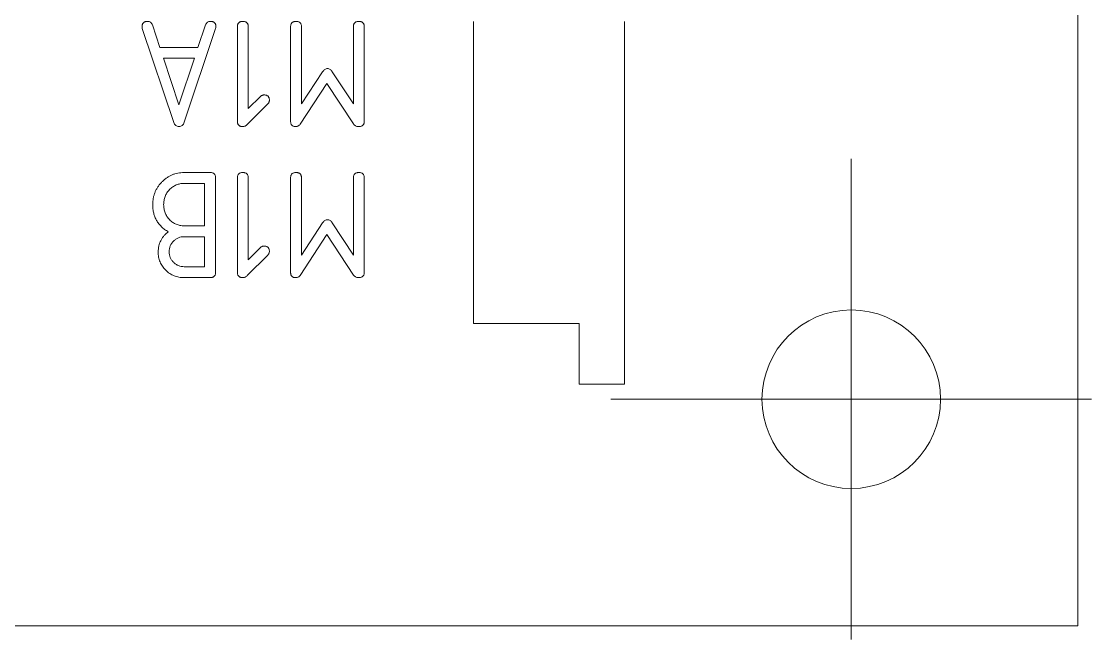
# Model space of a CAD drawing. Header units: inches. Extents: x 0.05 to 2.17, y 6.91 to 8.42.
# Drawn here: x 1.464 to 2.173, y 6.912 to 7.322 of the extents above; entities that cross this region are included whole.
import ezdxf

# ---------------------------------------------------------------- set-up
doc = ezdxf.new("R2010")
doc.units = ezdxf.units.IN
doc.header["$MEASUREMENT"] = 0

# ---------------------------------------------------------------- blocks, each defined once
blk = doc.blocks.new('SW_CENTERMARKSYMBOL_1')
at = {"color": 0, "linetype": 'Continuous', "lineweight": 0}
for p, q in [((0, 0.1), (0, 0.15906)), ((0, 0), (0, 0.1)), ((-0.1, 0), (-0.15906, 0)), ((0, 0), (-0.1, 0)), ((0, 0), (0, -0.1)), ((0, 0), (0.1, 0)), ((0.1, 0), (0.15906, 0)), ((0, -0.1), (0, -0.15906))]:
    blk.add_line(p, q, dxfattribs=at)

msp = doc.modelspace()

# ---------------------------------------------------------------- linework, layer by layer
at = {"color": 7, "linetype": 'Continuous', "lineweight": 15}
for p, q in [((2.16353, 6.92152), (2.16353, 8.42152)), ((1.56522, 7.25464), (1.54439, 7.31693)), ((1.55105, 7.31917), (1.55607, 7.30435)), ((1.59293, 7.31693), (1.57215, 7.25475)), ((1.58124, 7.30435), (1.58626, 7.31917)), ((1.60729, 7.25543), (1.60729, 7.31804)), ((1.61452, 7.31804), (1.61452, 7.26381)), ((1.64252, 7.25543), (1.64252, 7.31804)), ((1.64975, 7.31804), (1.64975, 7.26688)), ((1.68408, 7.26688), (1.68408, 7.31804)), ((1.69131, 7.31804), (1.69131, 7.25543)), ((1.76353, 7.32152), (1.76353, 7.12152)), ((1.86353, 7.08152), (1.86353, 7.32152)), ((1.55607, 7.30435), (1.58124, 7.30435)), ((1.57891, 7.29713), (1.5584, 7.29713)), ((1.5584, 7.29713), (1.56866, 7.26636)), ((1.56866, 7.26636), (1.57891, 7.29713)), ((1.64975, 7.26688), (1.66374, 7.28819)), ((1.67013, 7.28819), (1.68408, 7.26688)), ((1.66652, 7.28041), (1.64885, 7.25348)), ((1.68408, 7.25369), (1.66652, 7.28041)), ((1.62748, 7.26693), (1.61382, 7.25333)), ((1.61452, 7.26381), (1.62257, 7.27185)), ((1.57206, 7.22152), (1.58938, 7.22152)), ((1.59284, 7.21804), (1.59284, 7.15543)), ((1.60729, 7.15543), (1.60729, 7.21804)), ((1.61452, 7.21804), (1.61452, 7.16381)), ((1.64252, 7.15543), (1.64252, 7.21804)), ((1.64975, 7.21804), (1.64975, 7.16688)), ((1.68408, 7.16688), (1.68408, 7.21804)), ((1.69131, 7.21804), (1.69131, 7.15543)), ((1.58561, 7.21429), (1.57206, 7.21429)), ((1.58561, 7.18629), (1.58561, 7.21429)), ((1.57206, 7.18629), (1.58561, 7.18629)), ((1.64975, 7.16688), (1.66374, 7.18819)), ((1.67013, 7.18819), (1.68408, 7.16688)), ((1.58561, 7.17906), (1.57219, 7.17906)), ((1.58561, 7.15918), (1.58561, 7.17906)), ((1.66652, 7.18041), (1.64885, 7.15348)), ((1.68408, 7.15369), (1.66652, 7.18041)), ((1.61452, 7.16381), (1.62257, 7.17185)), ((1.62748, 7.16693), (1.61382, 7.15333)), ((1.57219, 7.15918), (1.58561, 7.15918)), ((1.5894, 7.15196), (1.57215, 7.15196)), ((1.76353, 7.12152), (1.83353, 7.12152)), ((1.83353, 7.12152), (1.83353, 7.08152)), ((1.83353, 7.08152), (1.86353, 7.08152)), ((0.06353, 6.92152), (2.16353, 6.92152))]:
    msp.add_line(p, q, dxfattribs=at)
msp.add_circle((2.01353, 7.07152), 0.05906, dxfattribs=at)
for points, knots in [([(1.54423, 7.31804), (1.54424, 7.31832), (1.54426, 7.31883), (1.54441, 7.31956), (1.5447, 7.32016), (1.54508, 7.32067), (1.54559, 7.32105), (1.5462, 7.32134), (1.54693, 7.32148), (1.54744, 7.3215), (1.54772, 7.32152)], [0, 0, 0, 0, 0.145484, 0.273597, 0.390006, 0.500622, 0.60773, 0.726403, 0.854516, 1, 1, 1, 1]), ([(1.54439, 7.31693), (1.54434, 7.3171), (1.54425, 7.31747), (1.54424, 7.31784), (1.54423, 7.31804)], [0, 0, 0, 0, 0.473412, 1, 1, 1, 1]), ([(1.54772, 7.32152), (1.54811, 7.32149), (1.54885, 7.32145), (1.54985, 7.32099), (1.55062, 7.32021), (1.5509, 7.31953), (1.55105, 7.31917)], [0, 0, 0, 0, 0.265909, 0.503544, 0.737997, 1, 1, 1, 1]), ([(1.58626, 7.31917), (1.58641, 7.31953), (1.58669, 7.32021), (1.58746, 7.32099), (1.58846, 7.32145), (1.5892, 7.32149), (1.58959, 7.32152)], [0, 0, 0, 0, 0.262003, 0.496456, 0.734091, 1, 1, 1, 1]), ([(1.58959, 7.32152), (1.58987, 7.3215), (1.59038, 7.32148), (1.59111, 7.32134), (1.59172, 7.32105), (1.59223, 7.32067), (1.59261, 7.32016), (1.5929, 7.31956), (1.59305, 7.31883), (1.59307, 7.31832), (1.59308, 7.31804)], [0, 0, 0, 0, 0.145484, 0.273597, 0.39227, 0.499378, 0.609994, 0.726403, 0.854516, 1, 1, 1, 1]), ([(1.59308, 7.31804), (1.59307, 7.31784), (1.59306, 7.31747), (1.59297, 7.3171), (1.59293, 7.31693)], [0, 0, 0, 0, 0.526588, 1, 1, 1, 1]), ([(1.60729, 7.31804), (1.6073, 7.31832), (1.60732, 7.31883), (1.60749, 7.31955), (1.60778, 7.32017), (1.60817, 7.32068), (1.60871, 7.32105), (1.60934, 7.32134), (1.61009, 7.32148), (1.61063, 7.3215), (1.61091, 7.32152)], [0, 0, 0, 0, 0.142872, 0.269235, 0.383554, 0.493703, 0.602832, 0.721608, 0.852224, 1, 1, 1, 1]), ([(1.61091, 7.32152), (1.61119, 7.3215), (1.61172, 7.32148), (1.61248, 7.32134), (1.6131, 7.32105), (1.61364, 7.32068), (1.61404, 7.32017), (1.61433, 7.31955), (1.61449, 7.31883), (1.61451, 7.31832), (1.61452, 7.31804)], [0, 0, 0, 0, 0.147776, 0.278392, 0.397168, 0.506297, 0.616446, 0.730765, 0.857128, 1, 1, 1, 1]), ([(1.64252, 7.31804), (1.64253, 7.31832), (1.64255, 7.31883), (1.64272, 7.31955), (1.64301, 7.32017), (1.6434, 7.32068), (1.64394, 7.32105), (1.64457, 7.32134), (1.64532, 7.32148), (1.64586, 7.3215), (1.64614, 7.32152)], [0, 0, 0, 0, 0.142872, 0.269235, 0.383554, 0.493703, 0.602832, 0.721608, 0.852224, 1, 1, 1, 1]), ([(1.64614, 7.32152), (1.64642, 7.3215), (1.64695, 7.32148), (1.64771, 7.32134), (1.64833, 7.32105), (1.64887, 7.32068), (1.64927, 7.32017), (1.64956, 7.31955), (1.64972, 7.31883), (1.64974, 7.31832), (1.64975, 7.31804)], [0, 0, 0, 0, 0.147776, 0.278392, 0.397168, 0.506297, 0.616446, 0.730765, 0.857128, 1, 1, 1, 1]), ([(1.68408, 7.31804), (1.68409, 7.31832), (1.68411, 7.31883), (1.68427, 7.31955), (1.68456, 7.32017), (1.68496, 7.32068), (1.6855, 7.32105), (1.68612, 7.32134), (1.68688, 7.32148), (1.68741, 7.3215), (1.68769, 7.32152)], [0, 0, 0, 0, 0.142872, 0.269235, 0.383554, 0.493703, 0.602832, 0.721608, 0.852224, 1, 1, 1, 1]), ([(1.68769, 7.32152), (1.68797, 7.3215), (1.68851, 7.32148), (1.68926, 7.32134), (1.68989, 7.32105), (1.69043, 7.32068), (1.69082, 7.32017), (1.69111, 7.31955), (1.69128, 7.31883), (1.6913, 7.31832), (1.69131, 7.31804)], [0, 0, 0, 0, 0.147776, 0.278392, 0.397168, 0.506297, 0.616446, 0.730765, 0.857128, 1, 1, 1, 1]), ([(1.66374, 7.28819), (1.66397, 7.28851), (1.6644, 7.2891), (1.66518, 7.2898), (1.66603, 7.29023), (1.66662, 7.29028), (1.66692, 7.29031)], [0, 0, 0, 0, 0.298297, 0.552449, 0.781096, 1, 1, 1, 1]), ([(1.66692, 7.29031), (1.66722, 7.29028), (1.66783, 7.29024), (1.66869, 7.2898), (1.66948, 7.28911), (1.66991, 7.28851), (1.67013, 7.28819)], [0, 0, 0, 0, 0.223531, 0.452918, 0.707031, 1, 1, 1, 1]), ([(1.62257, 7.27185), (1.62273, 7.272), (1.62307, 7.27231), (1.62367, 7.2726), (1.62431, 7.27283), (1.62476, 7.27284), (1.62499, 7.27285)], [0, 0, 0, 0, 0.252697, 0.500907, 0.742629, 1, 1, 1, 1]), ([(1.62499, 7.27285), (1.62527, 7.27284), (1.62578, 7.27282), (1.62651, 7.27267), (1.62712, 7.27239), (1.62762, 7.27199), (1.62802, 7.27149), (1.6283, 7.27088), (1.62845, 7.27015), (1.62847, 7.26964), (1.62848, 7.26936)], [0, 0, 0, 0, 0.145218, 0.273097, 0.391553, 0.5, 0.608447, 0.726903, 0.854782, 1, 1, 1, 1]), ([(1.62848, 7.26936), (1.62847, 7.26913), (1.62846, 7.26868), (1.62824, 7.26804), (1.62794, 7.26743), (1.62763, 7.2671), (1.62748, 7.26693)], [0, 0, 0, 0, 0.257371, 0.499093, 0.747303, 1, 1, 1, 1]), ([(1.56866, 7.25196), (1.56826, 7.25199), (1.5675, 7.25204), (1.56648, 7.2526), (1.56567, 7.25348), (1.56538, 7.25424), (1.56522, 7.25464)], [0, 0, 0, 0, 0.252226, 0.483635, 0.724186, 1, 1, 1, 1]), ([(1.57215, 7.25475), (1.57198, 7.25433), (1.57167, 7.25354), (1.57085, 7.25263), (1.56983, 7.25203), (1.56906, 7.25198), (1.56866, 7.25196)], [0, 0, 0, 0, 0.282814, 0.524334, 0.753396, 1, 1, 1, 1]), ([(1.61091, 7.25196), (1.61063, 7.25197), (1.61009, 7.25199), (1.60934, 7.25214), (1.60871, 7.25242), (1.60818, 7.25281), (1.60777, 7.25331), (1.60749, 7.25392), (1.60732, 7.25464), (1.6073, 7.25516), (1.60729, 7.25543)], [0, 0, 0, 0, 0.1478426, 0.2785182, 0.397347, 0.5079833, 0.6162728, 0.7306433, 0.8570633, 1, 1, 1, 1]), ([(1.61382, 7.25333), (1.61358, 7.25312), (1.61313, 7.25273), (1.61241, 7.25228), (1.61166, 7.25201), (1.61115, 7.25198), (1.61091, 7.25196)], [0, 0, 0, 0, 0.283405, 0.539418, 0.775462, 1, 1, 1, 1]), ([(1.64594, 7.25196), (1.64567, 7.25197), (1.64517, 7.25199), (1.64446, 7.25213), (1.64386, 7.25243), (1.64337, 7.25282), (1.64297, 7.25331), (1.64271, 7.25392), (1.64256, 7.25464), (1.64254, 7.25516), (1.64252, 7.25543)], [0, 0, 0, 0, 0.14457, 0.27163, 0.387048, 0.496896, 0.606744, 0.723376, 0.852906, 1, 1, 1, 1]), ([(1.64885, 7.25348), (1.64868, 7.25325), (1.64834, 7.2528), (1.64765, 7.2523), (1.64683, 7.25201), (1.64624, 7.25198), (1.64594, 7.25196)], [0, 0, 0, 0, 0.251406, 0.490195, 0.734977, 1, 1, 1, 1]), ([(1.68745, 7.25196), (1.68712, 7.25198), (1.68647, 7.25202), (1.68554, 7.25236), (1.68472, 7.25291), (1.6843, 7.25343), (1.68408, 7.25369)], [0, 0, 0, 0, 0.252478, 0.496183, 0.738699, 1, 1, 1, 1]), ([(1.69131, 7.25543), (1.6913, 7.25516), (1.69128, 7.25464), (1.69109, 7.25392), (1.6908, 7.2533), (1.69036, 7.25281), (1.68979, 7.25242), (1.68912, 7.25214), (1.68832, 7.25199), (1.68775, 7.25197), (1.68745, 7.25196)], [0, 0, 0, 0, 0.138151, 0.260915, 0.372499, 0.480246, 0.592963, 0.714339, 0.847622, 1, 1, 1, 1]), ([(1.55129, 7.20033), (1.55131, 7.20105), (1.55135, 7.20246), (1.55163, 7.20454), (1.55212, 7.20654), (1.55278, 7.20847), (1.55363, 7.21032), (1.55468, 7.21208), (1.55594, 7.21374), (1.55735, 7.21533), (1.5589, 7.21677), (1.56054, 7.21805), (1.56227, 7.21912), (1.56407, 7.22), (1.56596, 7.22067), (1.56792, 7.22118), (1.56997, 7.22146), (1.57136, 7.2215), (1.57206, 7.22152)], [0, 0, 0, 0, 0.0650837, 0.1285391, 0.1905775, 0.2521244, 0.3133658, 0.3751308, 0.4380927, 0.5029187, 0.5676882, 0.6304871, 0.6913781, 0.7522119, 0.8126913, 0.8735867, 0.9357709, 1, 1, 1, 1]), ([(1.58938, 7.22152), (1.58965, 7.2215), (1.59016, 7.22148), (1.59088, 7.22134), (1.59148, 7.22104), (1.59201, 7.22068), (1.59239, 7.22016), (1.59266, 7.21955), (1.59281, 7.21883), (1.59283, 7.21832), (1.59284, 7.21804)], [0, 0, 0, 0, 0.143536, 0.272139, 0.388994, 0.498518, 0.609558, 0.725355, 0.853958, 1, 1, 1, 1]), ([(1.60729, 7.21804), (1.6073, 7.21832), (1.60732, 7.21883), (1.60749, 7.21955), (1.60778, 7.22017), (1.60817, 7.22068), (1.60871, 7.22105), (1.60934, 7.22134), (1.61009, 7.22148), (1.61063, 7.2215), (1.61091, 7.22152)], [0, 0, 0, 0, 0.142872, 0.269235, 0.383554, 0.493703, 0.602832, 0.721608, 0.852224, 1, 1, 1, 1]), ([(1.61091, 7.22152), (1.61119, 7.2215), (1.61172, 7.22148), (1.61248, 7.22134), (1.6131, 7.22105), (1.61364, 7.22068), (1.61404, 7.22017), (1.61433, 7.21955), (1.61449, 7.21883), (1.61451, 7.21832), (1.61452, 7.21804)], [0, 0, 0, 0, 0.147776, 0.278392, 0.397168, 0.506297, 0.616446, 0.730765, 0.857128, 1, 1, 1, 1]), ([(1.64252, 7.21804), (1.64253, 7.21832), (1.64255, 7.21883), (1.64272, 7.21955), (1.64301, 7.22017), (1.6434, 7.22068), (1.64394, 7.22105), (1.64457, 7.22134), (1.64532, 7.22148), (1.64586, 7.2215), (1.64614, 7.22152)], [0, 0, 0, 0, 0.142872, 0.269235, 0.383554, 0.493703, 0.602832, 0.721608, 0.852224, 1, 1, 1, 1]), ([(1.64614, 7.22152), (1.64642, 7.2215), (1.64695, 7.22148), (1.64771, 7.22134), (1.64833, 7.22105), (1.64887, 7.22068), (1.64927, 7.22017), (1.64956, 7.21955), (1.64972, 7.21883), (1.64974, 7.21832), (1.64975, 7.21804)], [0, 0, 0, 0, 0.147776, 0.278392, 0.397168, 0.506297, 0.616446, 0.730765, 0.857128, 1, 1, 1, 1]), ([(1.68408, 7.21804), (1.68409, 7.21832), (1.68411, 7.21883), (1.68427, 7.21955), (1.68456, 7.22017), (1.68496, 7.22068), (1.6855, 7.22105), (1.68612, 7.22134), (1.68688, 7.22148), (1.68741, 7.2215), (1.68769, 7.22152)], [0, 0, 0, 0, 0.142872, 0.269235, 0.383554, 0.493703, 0.602832, 0.721608, 0.852224, 1, 1, 1, 1]), ([(1.68769, 7.22152), (1.68797, 7.2215), (1.68851, 7.22148), (1.68926, 7.22134), (1.68989, 7.22105), (1.69043, 7.22068), (1.69082, 7.22017), (1.69111, 7.21955), (1.69128, 7.21883), (1.6913, 7.21832), (1.69131, 7.21804)], [0, 0, 0, 0, 0.147776, 0.278392, 0.397168, 0.506297, 0.616446, 0.730765, 0.857128, 1, 1, 1, 1]), ([(1.57206, 7.21429), (1.5716, 7.21428), (1.57068, 7.21427), (1.56933, 7.21405), (1.56804, 7.21375), (1.56681, 7.21329), (1.56561, 7.21274), (1.5645, 7.21201), (1.56341, 7.2112), (1.56242, 7.21023), (1.56151, 7.2092), (1.5607, 7.2081), (1.56004, 7.20693), (1.55947, 7.20572), (1.55904, 7.20444), (1.55873, 7.2031), (1.55854, 7.20171), (1.55852, 7.20077), (1.55851, 7.20029)], [0, 0, 0, 0, 0.064396, 0.126806, 0.187654, 0.247902, 0.30837, 0.369135, 0.43127, 0.495166, 0.55918, 0.621968, 0.683397, 0.744178, 0.80666, 0.869404, 0.933656, 1, 1, 1, 1]), ([(1.56158, 7.18229), (1.56076, 7.1828), (1.55916, 7.1838), (1.55705, 7.1856), (1.55527, 7.18759), (1.5538, 7.18976), (1.55268, 7.19214), (1.55188, 7.1947), (1.55136, 7.19745), (1.55131, 7.19935), (1.55129, 7.20033)], [0, 0, 0, 0, 0.132444, 0.258043, 0.379321, 0.498503, 0.617298, 0.739303, 0.866051, 1, 1, 1, 1]), ([(1.55851, 7.20029), (1.55852, 7.19981), (1.55854, 7.19886), (1.55873, 7.19747), (1.55904, 7.19613), (1.55948, 7.19485), (1.56004, 7.19363), (1.5607, 7.19246), (1.56151, 7.19136), (1.56242, 7.19032), (1.56342, 7.18938), (1.56449, 7.18855), (1.56562, 7.18784), (1.56681, 7.18729), (1.56804, 7.18682), (1.56933, 7.18652), (1.57068, 7.18631), (1.5716, 7.18629), (1.57206, 7.18629)], [0, 0, 0, 0, 0.06633, 0.130568, 0.193932, 0.255785, 0.317145, 0.37856, 0.441335, 0.505336, 0.56877, 0.631289, 0.691696, 0.752151, 0.812386, 0.873221, 0.935618, 1, 1, 1, 1]), ([(1.66374, 7.18819), (1.66397, 7.18851), (1.6644, 7.1891), (1.66518, 7.1898), (1.66603, 7.19023), (1.66662, 7.19028), (1.66692, 7.19031)], [0, 0, 0, 0, 0.298297, 0.552449, 0.781096, 1, 1, 1, 1]), ([(1.66692, 7.19031), (1.66722, 7.19028), (1.66783, 7.19024), (1.66869, 7.1898), (1.66948, 7.18911), (1.66991, 7.18851), (1.67013, 7.18819)], [0, 0, 0, 0, 0.223531, 0.452918, 0.707031, 1, 1, 1, 1]), ([(1.5549, 7.16901), (1.55492, 7.16967), (1.55495, 7.17098), (1.55529, 7.1729), (1.55581, 7.17471), (1.55653, 7.17644), (1.55749, 7.17806), (1.55864, 7.17958), (1.56, 7.18102), (1.56104, 7.18186), (1.56158, 7.18229)], [0, 0, 0, 0, 0.129055, 0.254245, 0.376048, 0.496086, 0.616966, 0.739648, 0.867031, 1, 1, 1, 1]), ([(1.57219, 7.17906), (1.57152, 7.17902), (1.57021, 7.17896), (1.56831, 7.1784), (1.56658, 7.17746), (1.56504, 7.1762), (1.56376, 7.17468), (1.5628, 7.17298), (1.56223, 7.1711), (1.56216, 7.16979), (1.56213, 7.16912)], [0, 0, 0, 0, 0.128105, 0.250646, 0.374043, 0.501729, 0.628606, 0.750856, 0.87279, 1, 1, 1, 1]), ([(1.57215, 7.15196), (1.57156, 7.15197), (1.57039, 7.15199), (1.56867, 7.15225), (1.56702, 7.15262), (1.56544, 7.15316), (1.56393, 7.15385), (1.5625, 7.15471), (1.56114, 7.15571), (1.55987, 7.15687), (1.5587, 7.15812), (1.55769, 7.15948), (1.55683, 7.16089), (1.55611, 7.16238), (1.55558, 7.16394), (1.55518, 7.16556), (1.55496, 7.16726), (1.55492, 7.16842), (1.5549, 7.16901)], [0, 0, 0, 0, 0.065804, 0.129568, 0.192228, 0.253454, 0.314393, 0.375699, 0.438008, 0.501932, 0.565821, 0.627712, 0.688839, 0.749528, 0.81026, 0.871519, 0.934694, 1, 1, 1, 1]), ([(1.56213, 7.16912), (1.56216, 7.16845), (1.56222, 7.16715), (1.56281, 7.16527), (1.56375, 7.16356), (1.56504, 7.16205), (1.56657, 7.16078), (1.56831, 7.15986), (1.5702, 7.15928), (1.57152, 7.15922), (1.57219, 7.15918)], [0, 0, 0, 0, 0.127241, 0.248344, 0.371411, 0.498319, 0.626035, 0.74904, 0.871864, 1, 1, 1, 1]), ([(1.62257, 7.17185), (1.62273, 7.172), (1.62307, 7.17231), (1.62367, 7.1726), (1.62431, 7.17283), (1.62476, 7.17284), (1.62499, 7.17285)], [0, 0, 0, 0, 0.252697, 0.500907, 0.742629, 1, 1, 1, 1]), ([(1.62499, 7.17285), (1.62527, 7.17284), (1.62578, 7.17282), (1.62651, 7.17267), (1.62712, 7.17239), (1.62762, 7.17199), (1.62802, 7.17149), (1.6283, 7.17088), (1.62845, 7.17015), (1.62847, 7.16964), (1.62848, 7.16936)], [0, 0, 0, 0, 0.145218, 0.273097, 0.391553, 0.5, 0.608447, 0.726903, 0.854782, 1, 1, 1, 1]), ([(1.62848, 7.16936), (1.62847, 7.16913), (1.62846, 7.16868), (1.62824, 7.16804), (1.62794, 7.16743), (1.62763, 7.1671), (1.62748, 7.16693)], [0, 0, 0, 0, 0.257371, 0.499093, 0.747303, 1, 1, 1, 1]), ([(1.59284, 7.15543), (1.59283, 7.15516), (1.59281, 7.15464), (1.59266, 7.15392), (1.59239, 7.15331), (1.592, 7.15282), (1.5915, 7.15242), (1.5909, 7.15214), (1.59018, 7.15199), (1.58967, 7.15197), (1.5894, 7.15196)], [0, 0, 0, 0, 0.146399, 0.275317, 0.391397, 0.500726, 0.610055, 0.727195, 0.856113, 1, 1, 1, 1]), ([(1.61091, 7.15196), (1.61063, 7.15197), (1.61009, 7.15199), (1.60934, 7.15214), (1.60871, 7.15242), (1.60818, 7.15281), (1.60777, 7.15331), (1.60749, 7.15392), (1.60732, 7.15464), (1.6073, 7.15516), (1.60729, 7.15543)], [0, 0, 0, 0, 0.1478426, 0.2785182, 0.397347, 0.5079833, 0.6162728, 0.7306433, 0.8570633, 1, 1, 1, 1]), ([(1.61382, 7.15333), (1.61358, 7.15312), (1.61313, 7.15273), (1.61241, 7.15228), (1.61166, 7.15201), (1.61115, 7.15198), (1.61091, 7.15196)], [0, 0, 0, 0, 0.283405, 0.539418, 0.775462, 1, 1, 1, 1]), ([(1.64594, 7.15196), (1.64567, 7.15197), (1.64517, 7.15199), (1.64446, 7.15213), (1.64386, 7.15243), (1.64337, 7.15282), (1.64297, 7.15331), (1.64271, 7.15392), (1.64256, 7.15464), (1.64254, 7.15516), (1.64252, 7.15543)], [0, 0, 0, 0, 0.14457, 0.27163, 0.387048, 0.496896, 0.606744, 0.723376, 0.852906, 1, 1, 1, 1]), ([(1.64885, 7.15348), (1.64868, 7.15325), (1.64834, 7.1528), (1.64765, 7.1523), (1.64683, 7.15201), (1.64624, 7.15198), (1.64594, 7.15196)], [0, 0, 0, 0, 0.251406, 0.490195, 0.734977, 1, 1, 1, 1]), ([(1.68745, 7.15196), (1.68712, 7.15198), (1.68647, 7.15202), (1.68554, 7.15236), (1.68472, 7.15291), (1.6843, 7.15343), (1.68408, 7.15369)], [0, 0, 0, 0, 0.252478, 0.496183, 0.738699, 1, 1, 1, 1]), ([(1.69131, 7.15543), (1.6913, 7.15516), (1.69128, 7.15464), (1.69109, 7.15392), (1.6908, 7.1533), (1.69036, 7.15281), (1.68979, 7.15242), (1.68912, 7.15214), (1.68832, 7.15199), (1.68775, 7.15197), (1.68745, 7.15196)], [0, 0, 0, 0, 0.138151, 0.260915, 0.372499, 0.480246, 0.592963, 0.714339, 0.847622, 1, 1, 1, 1])]:
    msp.add_open_spline(points, degree=3, knots=knots, dxfattribs=at)

# ---------------------------------------------------------------- block references
at = {"color": 7, "linetype": 'Continuous', "lineweight": 0}
msp.add_blockref('SW_CENTERMARKSYMBOL_1', (2.01353, 7.07152), dxfattribs=at)

doc.saveas('drawing.dxf')
